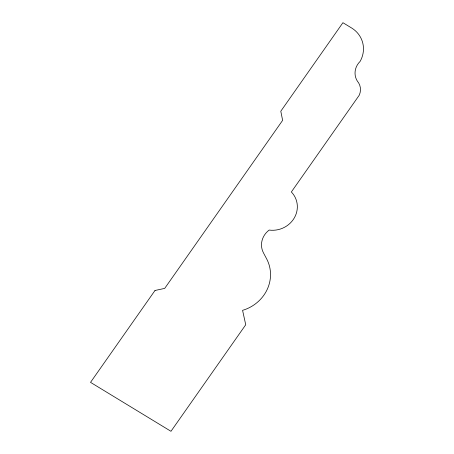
<?xml version="1.0" encoding="UTF-8"?>
<svg xmlns="http://www.w3.org/2000/svg" width="454" height="454" viewBox="0 0 454 454"><rect width="100%" height="100%" fill="white"/><g stroke="black" fill="none" stroke-linecap="round" stroke-linejoin="round"><path stroke-width="0.68" d="M155.001 290.486L90.528 382.359L170.971 431.3L245.733 324.763L242.578 310.349A38.318 35.843 -17.6 0 0 266.787 259.132L263.536 253.003A19.357 18.109 -17.6 0 1 269.165 230.07A24.079 22.524 -17.6 0 0 294.271 217.977A24.079 22.524 -17.6 0 0 291.354 191.974L359.205 95.283A14.738 13.79 -17.6 0 0 358.66 82.917A17.144 16.038 -17.6 0 1 360.079 61.455A27.444 25.674 -17.6 0 0 352.054 28.261L342.918 22.7L280.793 111.23L282.632 120.355L164.711 288.392L155.001 290.486"/></g></svg>
